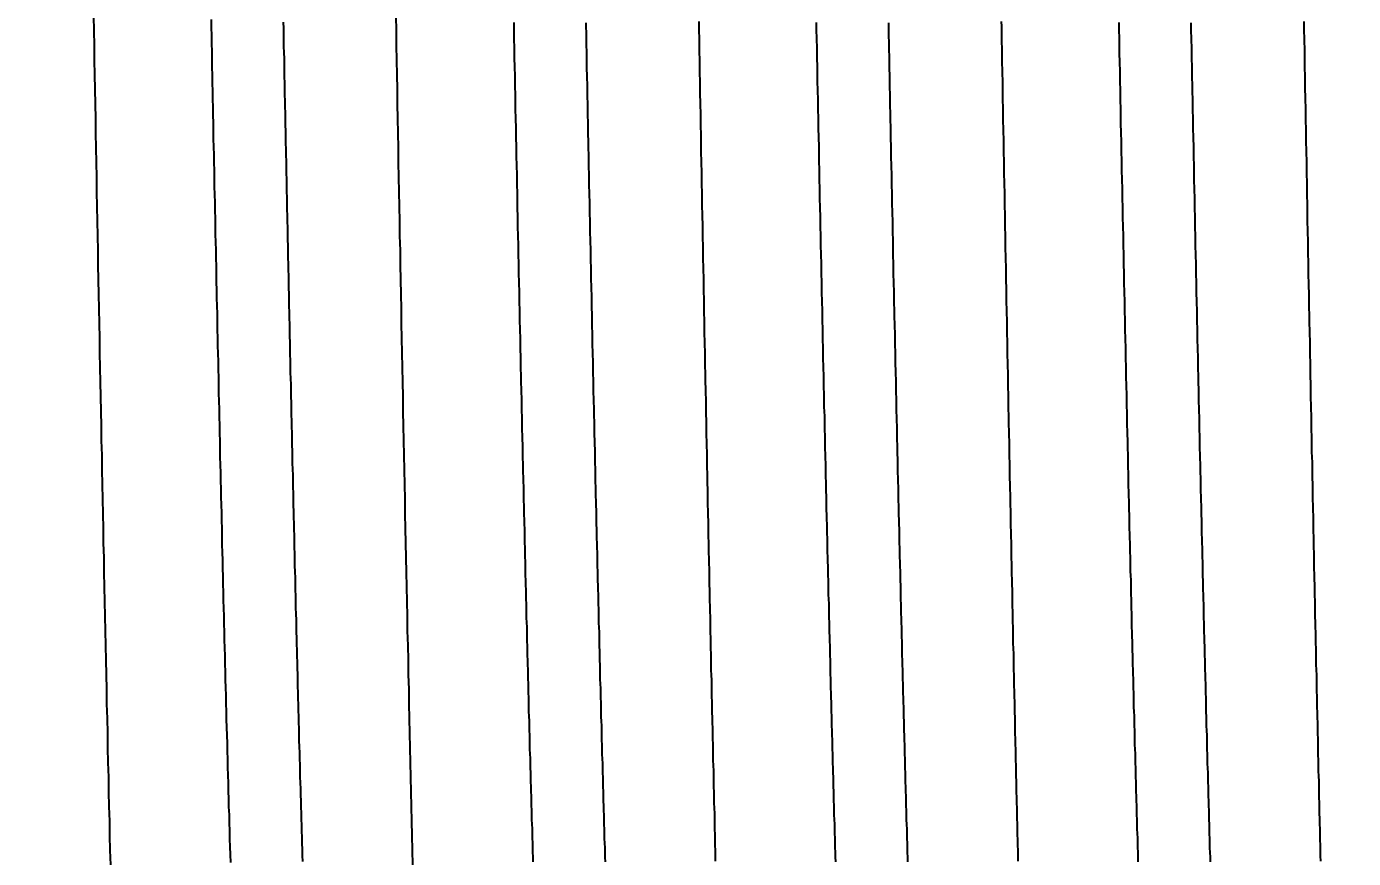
# Model space of a CAD drawing. Header units: millimetres. Extents: x 0 to 3800, y -67 to 2530.
# Drawn here: x 2221.72 to 2228.48, y 953.52 to 957.75 of the extents above; entities that cross this region are included whole.
import ezdxf

# ---------------------------------------------------------------- set-up
doc = ezdxf.new("R2010")
doc.units = ezdxf.units.MM
doc.layers.add('내부선 및 부속', color=4, linetype='Continuous')
doc.layers.add('치수선', color=7, linetype='Continuous')
doc.styles.add('____', font='')
doc.styles.get('____').set_extended_font_data('굴림')
doc.dimstyles.new('MSADIM', dxfattribs={"dimtxt": 33, "dimasz": 17, "dimexe": 10, "dimexo": 7.5, "dimgap": 10, "dimtad": 0, "dimtih": 1, "dimtoh": 1, "dimdec": 0, "dimzin": 1, "dimdsep": 46, "dimtxsty": '____', "dimcen": 11.25, "dimadec": 0, "dimazin": 0, "dimtfac": 1, "dimtdec": 0, "dimtix": 1, "dimtmove": 0, "dimatfit": 3, "dimfxl": 1, "dimtolj": 1, "dimtzin": 1, "dimarcsym": 0})

# ---------------------------------------------------------------- blocks, each defined once
blk = doc.blocks.new('*D55')
at = {"layer": '치수선', "color": 0, "linetype": 'Continuous', "lineweight": -2, "transparency": 16777216}
for p, q in [((2172.9547, 966.2182), (2152.4547, 966.2182)), ((2162.4547, 949.2182), (2162.4547, 856.5344)), ((2162.4547, 718.2182), (2162.4547, 810.9019)), ((2254.9547, 701.2182), (2152.4547, 701.2182))]:
    blk.add_line(p, q, dxfattribs=at)
at = {"layer": '치수선', "color": 0, "linetype": 'Continuous', "transparency": 16777216}
for points in [[(2159.6213, 949.2182), (2165.288, 949.2182), (2162.4547, 966.2182)], [(2159.6213, 718.2182), (2165.288, 718.2182), (2162.4547, 701.2182)]]:
    blk.add_solid(points, dxfattribs=at)
at = {"layer": '치수선', "color": 0, "linetype": 'Continuous', "transparency": 16777216, "insert": (2162.4547, 833.7182), "char_height": 25, "attachment_point": 5, "style": '____'}
blk.add_mtext('\\A1;265', dxfattribs=at)
blk = doc.blocks.new('*D56')
at = {"layer": '치수선', "color": 0, "linetype": 'Continuous', "lineweight": -2, "transparency": 16777216}
for p, q in [((2172.9547, 966.2182), (2082.4547, 966.2182)), ((2092.4547, 949.2182), (2092.4547, 636.5511)), ((2092.4547, 278.2182), (2092.4547, 590.8853)), ((2224.9547, 261.2182), (2082.4547, 261.2182))]:
    blk.add_line(p, q, dxfattribs=at)
at = {"layer": '치수선', "color": 0, "linetype": 'Continuous', "transparency": 16777216}
for points in [[(2089.6213, 949.2182), (2095.288, 949.2182), (2092.4547, 966.2182)], [(2089.6213, 278.2182), (2095.288, 278.2182), (2092.4547, 261.2182)]]:
    blk.add_solid(points, dxfattribs=at)
at = {"layer": '치수선', "color": 0, "linetype": 'Continuous', "transparency": 16777216, "insert": (2092.4547, 613.7182), "char_height": 25, "attachment_point": 5, "style": '____'}
blk.add_mtext('\\A1;705', dxfattribs=at)

msp = doc.modelspace()

# ---------------------------------------------------------------- linework, layer by layer
at = {"layer": '내부선 및 부속', "linetype": 'Continuous', "flags": 128}
for points in [[(2222.0639, 957.8025), (2222.0659, 957.7275), (2222.0669, 957.6535), (2222.0679, 957.5785), (2222.0699, 957.5045), (2222.0709, 957.4305), (2222.0719, 957.3555), (2222.0739, 957.2815), (2222.0749, 957.2065), (2222.0759, 957.1325), (2222.0779, 957.0575), (2222.0789, 956.9835), (2222.0799, 956.9085), (2222.0819, 956.8345), (2222.0829, 956.7595), (2222.0839, 956.6855), (2222.0859, 956.6105), (2222.0869, 956.5365), (2222.0879, 956.4615), (2222.0899, 956.3875), (2222.0909, 956.3125), (2222.0929, 956.2385), (2222.0939, 956.1645), (2222.0949, 956.0895), (2222.0969, 956.0155), (2222.0979, 955.9405), (2222.0999, 955.8665), (2222.1009, 955.7915), (2222.1029, 955.7175), (2222.1039, 955.6425), (2222.1059, 955.5685), (2222.1069, 955.4935), (2222.1079, 955.4195), (2222.1099, 955.3445), (2222.1109, 955.2705), (2222.1129, 955.1955), (2222.1139, 955.1215), (2222.1159, 955.0465), (2222.1169, 954.9725), (2222.1189, 954.8985), (2222.1209, 954.8235), (2222.1219, 954.7495), (2222.1239, 954.6745), (2222.1249, 954.6005), (2222.1269, 954.5255), (2222.1279, 954.4515), (2222.1299, 954.3765), (2222.1309, 954.3025), (2222.1329, 954.2275), (2222.1349, 954.1535), (2222.1359, 954.0785), (2222.1379, 954.0045), (2222.1399, 953.9295), (2222.1409, 953.8555), (2222.1429, 953.7805), (2222.1449, 953.7065), (2222.1459, 953.6325), (2222.1479, 953.5575), (2222.1499, 953.4835)], [(2222.6629, 957.7855), (2222.6629, 957.7455), (2222.6639, 957.7045), (2222.6649, 957.6645), (2222.6659, 957.6235), (2222.6659, 957.5835), (2222.6669, 957.5425), (2222.6679, 957.5025), (2222.6689, 957.4615), (2222.6699, 957.4215), (2222.6699, 957.3805), (2222.6709, 957.3405), (2222.6719, 957.2995), (2222.6729, 957.2595), (2222.6739, 957.2195), (2222.6739, 957.1785), (2222.6739, 957.1785), (2222.6749, 957.1385), (2222.6759, 957.0975), (2222.6769, 957.0575), (2222.6779, 957.0165), (2222.6789, 956.9765), (2222.6789, 956.9355), (2222.6799, 956.8955), (2222.6809, 956.8545), (2222.6819, 956.8145), (2222.6829, 956.7735), (2222.6829, 956.7335), (2222.6839, 956.6925), (2222.6849, 956.6525), (2222.6859, 956.6115), (2222.6869, 956.5715), (2222.6879, 956.5305), (2222.6879, 956.4905), (2222.6889, 956.4495), (2222.6899, 956.4095), (2222.6909, 956.3685), (2222.6919, 956.3285), (2222.6929, 956.2875), (2222.6939, 956.2475), (2222.6939, 956.2065), (2222.6949, 956.1665), (2222.6959, 956.1265), (2222.6969, 956.0855), (2222.6979, 956.0455), (2222.6989, 956.0045), (2222.6999, 955.9645), (2222.6999, 955.9235), (2222.7009, 955.8835), (2222.7019, 955.8425), (2222.7029, 955.8025), (2222.7039, 955.7615), (2222.7049, 955.7215), (2222.7059, 955.6805), (2222.7069, 955.6405), (2222.7069, 955.5995), (2222.7079, 955.5595), (2222.7089, 955.5185), (2222.7099, 955.4785), (2222.7109, 955.4375), (2222.7119, 955.3975), (2222.7129, 955.3565), (2222.7139, 955.3165), (2222.7149, 955.2755), (2222.7159, 955.2355), (2222.7169, 955.1945), (2222.7169, 955.1545), (2222.7179, 955.1145), (2222.7189, 955.0735), (2222.7199, 955.0335), (2222.7209, 954.9925), (2222.7219, 954.9525), (2222.7229, 954.9115), (2222.7239, 954.8715), (2222.7249, 954.8305), (2222.7259, 954.7905), (2222.7269, 954.7495), (2222.7279, 954.7095), (2222.7289, 954.6685), (2222.7299, 954.6285), (2222.7309, 954.5875), (2222.7319, 954.5475), (2222.7329, 954.5065), (2222.7339, 954.4665), (2222.7349, 954.4255), (2222.7359, 954.3855), (2222.7369, 954.3445), (2222.7379, 954.3045), (2222.7389, 954.2645), (2222.7399, 954.2235), (2222.7409, 954.1835), (2222.7419, 954.1425), (2222.7439, 954.1025), (2222.7449, 954.0615), (2222.7459, 954.0215), (2222.7469, 953.9805), (2222.7479, 953.9405), (2222.7489, 953.8995), (2222.7499, 953.8595), (2222.7509, 953.8185), (2222.7519, 953.7785), (2222.7539, 953.7375), (2222.7549, 953.6975), (2222.7559, 953.6565), (2222.7569, 953.6165), (2222.7579, 953.5755), (2222.7589, 953.5355), (2222.7609, 953.4955)], [(2223.6899, 953.4835), (2223.6879, 953.5575), (2223.6859, 953.6325), (2223.6839, 953.7065), (2223.6829, 953.7805), (2223.6809, 953.8555), (2223.6789, 953.9295), (2223.6779, 954.0045), (2223.6759, 954.0785), (2223.6749, 954.1535), (2223.6729, 954.2275), (2223.6709, 954.3025), (2223.6699, 954.3765), (2223.6679, 954.4515), (2223.6669, 954.5255), (2223.6649, 954.6005), (2223.6629, 954.6745), (2223.6619, 954.7495), (2223.6599, 954.8235), (2223.6589, 954.8985), (2223.6569, 954.9725), (2223.6559, 955.0465), (2223.6539, 955.1215), (2223.6529, 955.1955), (2223.6509, 955.2705), (2223.6499, 955.3445), (2223.6479, 955.4195), (2223.6469, 955.4935), (2223.6449, 955.5685), (2223.6439, 955.6425), (2223.6419, 955.7175), (2223.6409, 955.7915), (2223.6399, 955.8665), (2223.6379, 955.9405), (2223.6369, 956.0155), (2223.6349, 956.0895), (2223.6339, 956.1645), (2223.6319, 956.2385), (2223.6309, 956.3125), (2223.6299, 956.3875), (2223.6279, 956.4615), (2223.6269, 956.5365), (2223.6259, 956.6105), (2223.6239, 956.6855), (2223.6229, 956.7595), (2223.6209, 956.8345), (2223.6199, 956.9085), (2223.6189, 956.9835), (2223.6169, 957.0575), (2223.6159, 957.1325), (2223.6149, 957.2065), (2223.6129, 957.2815), (2223.6119, 957.3555), (2223.6109, 957.4305), (2223.6089, 957.5045), (2223.6079, 957.5785), (2223.6069, 957.6535), (2223.6059, 957.7275), (2223.6039, 957.8025)], [(2225.1449, 957.7765), (2225.1449, 957.7495), (2225.1449, 957.7225), (2225.1459, 957.6955), (2225.1459, 957.6685), (2225.1469, 957.6415), (2225.1469, 957.6145), (2225.1479, 957.5875), (2225.1479, 957.5605), (2225.1489, 957.5335), (2225.1489, 957.5065), (2225.1499, 957.4795), (2225.1499, 957.4525), (2225.1509, 957.4255), (2225.1509, 957.3985), (2225.1519, 957.3705), (2225.1519, 957.3435), (2225.1529, 957.3165), (2225.1529, 957.2895), (2225.1539, 957.2625), (2225.1539, 957.2355), (2225.1549, 957.2085), (2225.1549, 957.1815), (2225.1549, 957.1545), (2225.1559, 957.1275), (2225.1559, 957.1005), (2225.1569, 957.0735), (2225.1569, 957.0465), (2225.1579, 957.0195), (2225.1579, 956.9925), (2225.1589, 956.9655), (2225.1589, 956.9385), (2225.1599, 956.9115), (2225.1599, 956.8835), (2225.1609, 956.8565), (2225.1609, 956.8295), (2225.1619, 956.8025), (2225.1619, 956.7755), (2225.1629, 956.7485), (2225.1629, 956.7215), (2225.1639, 956.6945), (2225.1639, 956.6675), (2225.1649, 956.6405), (2225.1649, 956.6135), (2225.1659, 956.5865), (2225.1659, 956.5595), (2225.1669, 956.5325), (2225.1669, 956.5055), (2225.1679, 956.4785), (2225.1679, 956.4515), (2225.1689, 956.4245), (2225.1689, 956.3965), (2225.1699, 956.3695), (2225.1699, 956.3425), (2225.1709, 956.3155), (2225.1709, 956.2885), (2225.1719, 956.2615), (2225.1719, 956.2345), (2225.1729, 956.2075), (2225.1729, 956.1805), (2225.1739, 956.1535), (2225.1739, 956.1265), (2225.1749, 956.0995), (2225.1749, 956.0725), (2225.1759, 956.0455), (2225.1759, 956.0185), (2225.1769, 955.9915), (2225.1769, 955.9645), (2225.1779, 955.9375), (2225.1789, 955.9095), (2225.1789, 955.8825), (2225.1799, 955.8555), (2225.1799, 955.8285), (2225.1809, 955.8015), (2225.1809, 955.7745), (2225.1819, 955.7475), (2225.1819, 955.7205), (2225.1829, 955.6935), (2225.1829, 955.6665), (2225.1839, 955.6395), (2225.1839, 955.6125), (2225.1849, 955.5855), (2225.1849, 955.5585), (2225.1859, 955.5315), (2225.1859, 955.5045), (2225.1869, 955.4775), (2225.1869, 955.4505), (2225.1879, 955.4235), (2225.1889, 955.3955), (2225.1889, 955.3955), (2225.1889, 955.3685), (2225.1899, 955.3415), (2225.1899, 955.3145), (2225.1909, 955.2875), (2225.1909, 955.2605), (2225.1919, 955.2335), (2225.1919, 955.2065), (2225.1929, 955.1795), (2225.1929, 955.1525), (2225.1939, 955.1255), (2225.1939, 955.0985), (2225.1949, 955.0715), (2225.1959, 955.0445), (2225.1959, 955.0175), (2225.1969, 954.9905), (2225.1969, 954.9635), (2225.1979, 954.9365), (2225.1979, 954.9095), (2225.1989, 954.8815), (2225.1989, 954.8545), (2225.1999, 954.8275), (2225.2009, 954.8005), (2225.2009, 954.7735), (2225.2019, 954.7465), (2225.2019, 954.7195), (2225.2029, 954.6925), (2225.2029, 954.6655), (2225.2039, 954.6385), (2225.2049, 954.6115), (2225.2049, 954.5845), (2225.2059, 954.5575), (2225.2059, 954.5305), (2225.2069, 954.5035), (2225.2069, 954.4765), (2225.2079, 954.4495), (2225.2089, 954.4225), (2225.2089, 954.3945), (2225.2099, 954.3675), (2225.2099, 954.3405), (2225.2109, 954.3135), (2225.2119, 954.2865), (2225.2119, 954.2595), (2225.2129, 954.2325), (2225.2129, 954.2055), (2225.2139, 954.1785), (2225.2139, 954.1515), (2225.2149, 954.1245), (2225.2159, 954.0975), (2225.2159, 954.0705), (2225.2169, 954.0435), (2225.2169, 954.0165), (2225.2179, 953.9895), (2225.2189, 953.9625), (2225.2189, 953.9355), (2225.2199, 953.9085), (2225.2199, 953.8805), (2225.2209, 953.8535), (2225.2219, 953.8265), (2225.2219, 953.7995), (2225.2229, 953.7725), (2225.2239, 953.7455), (2225.2239, 953.7185), (2225.2249, 953.6915), (2225.2249, 953.6645), (2225.2259, 953.6375), (2225.2269, 953.6105), (2225.2269, 953.5835), (2225.2279, 953.5565), (2225.2289, 953.5295), (2225.2289, 953.5025)], [(2226.6839, 957.7765), (2226.6849, 957.7495), (2226.6849, 957.7225), (2226.6859, 957.6955), (2226.6859, 957.6685), (2226.6869, 957.6415), (2226.6869, 957.6145), (2226.6879, 957.5875), (2226.6879, 957.5605), (2226.6889, 957.5335), (2226.6889, 957.5065), (2226.6899, 957.4795), (2226.6899, 957.4525), (2226.6909, 957.4255), (2226.6909, 957.3985), (2226.6909, 957.3705), (2226.6919, 957.3435), (2226.6919, 957.3165), (2226.6929, 957.2895), (2226.6929, 957.2625), (2226.6939, 957.2355), (2226.6939, 957.2085), (2226.6949, 957.1815), (2226.6949, 957.1545), (2226.6959, 957.1275), (2226.6959, 957.1005), (2226.6969, 957.0735), (2226.6969, 957.0465), (2226.6979, 957.0195), (2226.6979, 956.9925), (2226.6989, 956.9655), (2226.6989, 956.9385), (2226.6999, 956.9115), (2226.6999, 956.8835), (2226.7009, 956.8565), (2226.7009, 956.8295), (2226.7019, 956.8025), (2226.7019, 956.7755), (2226.7029, 956.7485), (2226.7029, 956.7215), (2226.7039, 956.6945), (2226.7039, 956.6675), (2226.7049, 956.6405), (2226.7049, 956.6135), (2226.7059, 956.5865), (2226.7059, 956.5595), (2226.7069, 956.5325), (2226.7069, 956.5055), (2226.7079, 956.4785), (2226.7079, 956.4515), (2226.7089, 956.4245), (2226.7089, 956.3965), (2226.7099, 956.3695), (2226.7099, 956.3425), (2226.7109, 956.3155), (2226.7109, 956.2885), (2226.7119, 956.2615), (2226.7119, 956.2345), (2226.7129, 956.2075), (2226.7129, 956.1805), (2226.7139, 956.1535), (2226.7139, 956.1265), (2226.7149, 956.0995), (2226.7149, 956.0725), (2226.7159, 956.0455), (2226.7159, 956.0185), (2226.7169, 955.9915), (2226.7169, 955.9645), (2226.7179, 955.9375), (2226.7179, 955.9095), (2226.7189, 955.8825), (2226.7189, 955.8555), (2226.7199, 955.8285), (2226.7199, 955.8015), (2226.7209, 955.7745), (2226.7209, 955.7475), (2226.7219, 955.7205), (2226.7229, 955.6935), (2226.7229, 955.6665), (2226.7239, 955.6395), (2226.7239, 955.6125), (2226.7249, 955.5855), (2226.7249, 955.5585), (2226.7259, 955.5315), (2226.7259, 955.5045), (2226.7269, 955.4775), (2226.7269, 955.4505), (2226.7279, 955.4235), (2226.7279, 955.3955), (2226.7279, 955.3955), (2226.7289, 955.3685), (2226.7289, 955.3415), (2226.7299, 955.3145), (2226.7309, 955.2875), (2226.7309, 955.2605), (2226.7319, 955.2335), (2226.7319, 955.2065), (2226.7329, 955.1795), (2226.7329, 955.1525), (2226.7339, 955.1255), (2226.7339, 955.0985), (2226.7349, 955.0715), (2226.7349, 955.0445), (2226.7359, 955.0175), (2226.7369, 954.9905), (2226.7369, 954.9635), (2226.7379, 954.9365), (2226.7379, 954.9095), (2226.7389, 954.8815), (2226.7389, 954.8545), (2226.7399, 954.8275), (2226.7399, 954.8005), (2226.7409, 954.7735), (2226.7419, 954.7465), (2226.7419, 954.7195), (2226.7429, 954.6925), (2226.7429, 954.6655), (2226.7439, 954.6385), (2226.7439, 954.6115), (2226.7449, 954.5845), (2226.7459, 954.5575), (2226.7459, 954.5305), (2226.7469, 954.5035), (2226.7469, 954.4765), (2226.7479, 954.4495), (2226.7479, 954.4225), (2226.7489, 954.3945), (2226.7499, 954.3675), (2226.7499, 954.3405), (2226.7509, 954.3135), (2226.7509, 954.2865), (2226.7519, 954.2595), (2226.7529, 954.2325), (2226.7529, 954.2055), (2226.7539, 954.1785), (2226.7539, 954.1515), (2226.7549, 954.1245), (2226.7549, 954.0975), (2226.7559, 954.0705), (2226.7569, 954.0435), (2226.7569, 954.0165), (2226.7579, 953.9895), (2226.7579, 953.9625), (2226.7589, 953.9355), (2226.7599, 953.9085), (2226.7599, 953.8805), (2226.7609, 953.8535), (2226.7619, 953.8265), (2226.7619, 953.7995), (2226.7629, 953.7725), (2226.7629, 953.7455), (2226.7639, 953.7185), (2226.7649, 953.6915), (2226.7649, 953.6645), (2226.7659, 953.6375), (2226.7669, 953.6105), (2226.7669, 953.5835), (2226.7679, 953.5565), (2226.7679, 953.5295), (2226.7689, 953.5025)], [(2228.2239, 957.7765), (2228.2249, 957.7495), (2228.2249, 957.7225), (2228.2259, 957.6955), (2228.2259, 957.6685), (2228.2269, 957.6415), (2228.2269, 957.6145), (2228.2269, 957.5875), (2228.2279, 957.5605), (2228.2279, 957.5335), (2228.2289, 957.5065), (2228.2289, 957.4795), (2228.2299, 957.4525), (2228.2299, 957.4255), (2228.2309, 957.3975), (2228.2309, 957.3705), (2228.2319, 957.3435), (2228.2319, 957.3165), (2228.2329, 957.2895), (2228.2329, 957.2625), (2228.2339, 957.2355), (2228.2339, 957.2085), (2228.2349, 957.1815), (2228.2349, 957.1545), (2228.2359, 957.1275), (2228.2359, 957.1005), (2228.2369, 957.0735), (2228.2369, 957.0465), (2228.2379, 957.0195), (2228.2379, 956.9925), (2228.2389, 956.9655), (2228.2389, 956.9385), (2228.2399, 956.9115), (2228.2399, 956.8835), (2228.2409, 956.8565), (2228.2409, 956.8295), (2228.2409, 956.8025), (2228.2419, 956.7755), (2228.2419, 956.7485), (2228.2429, 956.7215), (2228.2429, 956.6945), (2228.2439, 956.6675), (2228.2439, 956.6405), (2228.2449, 956.6135), (2228.2449, 956.5865), (2228.2459, 956.5595), (2228.2459, 956.5325), (2228.2469, 956.5055), (2228.2469, 956.4785), (2228.2479, 956.4515), (2228.2479, 956.4245), (2228.2489, 956.3965), (2228.2489, 956.3695), (2228.2499, 956.3425), (2228.2499, 956.3155), (2228.2509, 956.2885), (2228.2509, 956.2615), (2228.2519, 956.2345), (2228.2529, 956.2075), (2228.2529, 956.1805), (2228.2539, 956.1535), (2228.2539, 956.1265), (2228.2549, 956.0995), (2228.2549, 956.0725), (2228.2559, 956.0455), (2228.2559, 956.0185), (2228.2569, 955.9915), (2228.2569, 955.9645), (2228.2579, 955.9375), (2228.2579, 955.9095), (2228.2589, 955.8825), (2228.2589, 955.8555), (2228.2599, 955.8285), (2228.2599, 955.8015), (2228.2609, 955.7745), (2228.2609, 955.7475), (2228.2619, 955.7205), (2228.2619, 955.6935), (2228.2629, 955.6665), (2228.2629, 955.6395), (2228.2639, 955.6125), (2228.2639, 955.5855), (2228.2649, 955.5585), (2228.2659, 955.5315), (2228.2659, 955.5045), (2228.2669, 955.4775), (2228.2669, 955.4505), (2228.2679, 955.4235), (2228.2679, 955.3955), (2228.2679, 955.3955), (2228.2689, 955.3685), (2228.2689, 955.3415), (2228.2699, 955.3145), (2228.2699, 955.2875), (2228.2709, 955.2605), (2228.2709, 955.2335), (2228.2719, 955.2065), (2228.2719, 955.1795), (2228.2729, 955.1525), (2228.2739, 955.1255), (2228.2739, 955.0985), (2228.2749, 955.0715), (2228.2749, 955.0445), (2228.2759, 955.0175), (2228.2759, 954.9905), (2228.2769, 954.9635), (2228.2769, 954.9365), (2228.2779, 954.9095), (2228.2789, 954.8815), (2228.2789, 954.8545), (2228.2799, 954.8275), (2228.2799, 954.8005), (2228.2809, 954.7735), (2228.2809, 954.7465), (2228.2819, 954.7195), (2228.2819, 954.6925), (2228.2829, 954.6655), (2228.2839, 954.6385), (2228.2839, 954.6115), (2228.2849, 954.5845), (2228.2849, 954.5575), (2228.2859, 954.5305), (2228.2859, 954.5035), (2228.2869, 954.4765), (2228.2879, 954.4495), (2228.2879, 954.4225), (2228.2889, 954.3945), (2228.2889, 954.3675), (2228.2899, 954.3405), (2228.2909, 954.3135), (2228.2909, 954.2865), (2228.2919, 954.2595), (2228.2919, 954.2325), (2228.2929, 954.2055), (2228.2939, 954.1785), (2228.2939, 954.1515), (2228.2949, 954.1245), (2228.2949, 954.0975), (2228.2959, 954.0705), (2228.2959, 954.0435), (2228.2969, 954.0165), (2228.2979, 953.9895), (2228.2979, 953.9625), (2228.2989, 953.9355), (2228.2999, 953.9085), (2228.2999, 953.8805), (2228.3009, 953.8535), (2228.3009, 953.8265), (2228.3019, 953.7995), (2228.3029, 953.7725), (2228.3029, 953.7455), (2228.3039, 953.7185), (2228.3039, 953.6915), (2228.3049, 953.6645), (2228.3059, 953.6375), (2228.3059, 953.6105), (2228.3069, 953.5835), (2228.3079, 953.5565), (2228.3079, 953.5295), (2228.3089, 953.5025)], [(2223.0299, 957.7715), (2223.0309, 957.7405), (2223.0309, 957.7095), (2223.0319, 957.6795), (2223.0319, 957.6485), (2223.0329, 957.6175), (2223.0339, 957.5865), (2223.0339, 957.5565), (2223.0349, 957.5255), (2223.0349, 957.4945), (2223.0359, 957.4635), (2223.0369, 957.4335), (2223.0369, 957.4025), (2223.0379, 957.3715), (2223.0379, 957.3415), (2223.0389, 957.3105), (2223.0399, 957.2795), (2223.0399, 957.2485), (2223.0409, 957.2185), (2223.0419, 957.1875), (2223.0419, 957.1565), (2223.0429, 957.1255), (2223.0429, 957.0955), (2223.0439, 957.0645), (2223.0449, 957.0335), (2223.0449, 957.0035), (2223.0459, 956.9725), (2223.0459, 956.9415), (2223.0469, 956.9105), (2223.0469, 956.9105), (2223.0479, 956.8805), (2223.0479, 956.8495), (2223.0489, 956.8185), (2223.0499, 956.7885), (2223.0499, 956.7575), (2223.0509, 956.7265), (2223.0509, 956.6955), (2223.0519, 956.6655), (2223.0529, 956.6345), (2223.0529, 956.6035), (2223.0539, 956.5725), (2223.0549, 956.5425), (2223.0549, 956.5115), (2223.0559, 956.4805), (2223.0569, 956.4505), (2223.0569, 956.4195), (2223.0579, 956.3885), (2223.0579, 956.3575), (2223.0589, 956.3275), (2223.0599, 956.2965), (2223.0599, 956.2655), (2223.0609, 956.2345), (2223.0619, 956.2045), (2223.0619, 956.1735), (2223.0629, 956.1425), (2223.0639, 956.1125), (2223.0639, 956.0815), (2223.0649, 956.0505), (2223.0659, 956.0195), (2223.0659, 955.9895), (2223.0669, 955.9585), (2223.0679, 955.9275), (2223.0679, 955.8975), (2223.0689, 955.8665), (2223.0699, 955.8355), (2223.0699, 955.8045), (2223.0709, 955.7745), (2223.0719, 955.7435), (2223.0719, 955.7125), (2223.0729, 955.6815), (2223.0739, 955.6515), (2223.0739, 955.6205), (2223.0749, 955.5895), (2223.0759, 955.5595), (2223.0759, 955.5285), (2223.0769, 955.4975), (2223.0779, 955.4665), (2223.0779, 955.4365), (2223.0789, 955.4055), (2223.0799, 955.3745), (2223.0799, 955.3445), (2223.0809, 955.3135), (2223.0819, 955.2825), (2223.0819, 955.2515), (2223.0829, 955.2215), (2223.0839, 955.1905), (2223.0849, 955.1595), (2223.0849, 955.1285), (2223.0859, 955.0985), (2223.0869, 955.0675), (2223.0869, 955.0365), (2223.0879, 955.0065), (2223.0889, 954.9755), (2223.0899, 954.9445), (2223.0899, 954.9135), (2223.0909, 954.8835), (2223.0919, 954.8525), (2223.0929, 954.8215), (2223.0929, 954.7915), (2223.0939, 954.7605), (2223.0949, 954.7295), (2223.0959, 954.6985), (2223.0959, 954.6685), (2223.0969, 954.6375), (2223.0979, 954.6065), (2223.0989, 954.5755), (2223.0989, 954.5455), (2223.0999, 954.5145), (2223.1009, 954.4835), (2223.1019, 954.4535), (2223.1019, 954.4225), (2223.1029, 954.3915), (2223.1039, 954.3605), (2223.1049, 954.3305), (2223.1059, 954.2995), (2223.1059, 954.2685), (2223.1069, 954.2385), (2223.1079, 954.2075), (2223.1089, 954.1765), (2223.1099, 954.1455), (2223.1099, 954.1155), (2223.1109, 954.0845), (2223.1119, 954.0535), (2223.1129, 954.0235), (2223.1139, 953.9925), (2223.1149, 953.9615), (2223.1149, 953.9305), (2223.1159, 953.9005), (2223.1169, 953.8695), (2223.1179, 953.8385), (2223.1179, 953.8385), (2223.1189, 953.8085), (2223.1199, 953.7775), (2223.1209, 953.7465), (2223.1209, 953.7155), (2223.1219, 953.6855), (2223.1229, 953.6545), (2223.1239, 953.6235), (2223.1249, 953.5925), (2223.1259, 953.5625), (2223.1269, 953.5315), (2223.1279, 953.5005)], [(2224.2029, 957.7705), (2224.2029, 957.7465), (2224.2029, 957.7235), (2224.2039, 957.6995), (2224.2039, 957.6755), (2224.2049, 957.6515), (2224.2049, 957.6275), (2224.2059, 957.6035), (2224.2059, 957.6035), (2224.2059, 957.5795), (2224.2069, 957.5565), (2224.2069, 957.5325), (2224.2079, 957.5085), (2224.2079, 957.4845), (2224.2089, 957.4605), (2224.2089, 957.4365), (2224.2099, 957.4125), (2224.2099, 957.3895), (2224.2099, 957.3655), (2224.2109, 957.3415), (2224.2109, 957.3175), (2224.2119, 957.2935), (2224.2119, 957.2695), (2224.2129, 957.2455), (2224.2129, 957.2215), (2224.2139, 957.1985), (2224.2139, 957.1745), (2224.2149, 957.1505), (2224.2149, 957.1265), (2224.2159, 957.1025), (2224.2159, 957.0785), (2224.2169, 957.0545), (2224.2169, 957.0315), (2224.2179, 957.0075), (2224.2179, 956.9835), (2224.2189, 956.9595), (2224.2189, 956.9355), (2224.2199, 956.9115), (2224.2199, 956.8875), (2224.2199, 956.8645), (2224.2209, 956.8405), (2224.2209, 956.8165), (2224.2219, 956.7925), (2224.2219, 956.7685), (2224.2229, 956.7445), (2224.2229, 956.7205), (2224.2239, 956.6965), (2224.2239, 956.6735), (2224.2249, 956.6495), (2224.2249, 956.6255), (2224.2259, 956.6015), (2224.2259, 956.5775), (2224.2269, 956.5535), (2224.2269, 956.5295), (2224.2279, 956.5065), (2224.2279, 956.4825), (2224.2289, 956.4585), (2224.2289, 956.4345), (2224.2299, 956.4105), (2224.2299, 956.3865), (2224.2309, 956.3625), (2224.2309, 956.3395), (2224.2319, 956.3155), (2224.2319, 956.2915), (2224.2329, 956.2675), (2224.2329, 956.2435), (2224.2339, 956.2195), (2224.2339, 956.1955), (2224.2349, 956.1725), (2224.2349, 956.1485), (2224.2359, 956.1245), (2224.2359, 956.1005), (2224.2369, 956.0765), (2224.2369, 956.0525), (2224.2379, 956.0285), (2224.2379, 956.0045), (2224.2389, 955.9815), (2224.2399, 955.9575), (2224.2399, 955.9335), (2224.2409, 955.9095), (2224.2409, 955.8855), (2224.2419, 955.8615), (2224.2419, 955.8375), (2224.2429, 955.8145), (2224.2429, 955.7905), (2224.2439, 955.7665), (2224.2439, 955.7425), (2224.2449, 955.7185), (2224.2449, 955.6945), (2224.2459, 955.6705), (2224.2459, 955.6475), (2224.2469, 955.6235), (2224.2469, 955.5995), (2224.2479, 955.5755), (2224.2479, 955.5515), (2224.2489, 955.5275), (2224.2499, 955.5035), (2224.2499, 955.4805), (2224.2509, 955.4565), (2224.2509, 955.4325), (2224.2519, 955.4085), (2224.2519, 955.3845), (2224.2529, 955.3605), (2224.2529, 955.3365), (2224.2539, 955.3125), (2224.2539, 955.2895), (2224.2549, 955.2655), (2224.2559, 955.2415), (2224.2559, 955.2175), (2224.2559, 955.2175), (2224.2569, 955.1935), (2224.2569, 955.1695), (2224.2579, 955.1455), (2224.2579, 955.1225), (2224.2589, 955.0985), (2224.2589, 955.0745), (2224.2599, 955.0505), (2224.2609, 955.0265), (2224.2609, 955.0025), (2224.2619, 954.9785), (2224.2619, 954.9555), (2224.2629, 954.9315), (2224.2629, 954.9075), (2224.2639, 954.8835), (2224.2649, 954.8595), (2224.2649, 954.8355), (2224.2659, 954.8115), (2224.2659, 954.7885), (2224.2669, 954.7645), (2224.2669, 954.7405), (2224.2679, 954.7165), (2224.2689, 954.6925), (2224.2689, 954.6685), (2224.2699, 954.6445), (2224.2699, 954.6215), (2224.2709, 954.5975), (2224.2719, 954.5735), (2224.2719, 954.5495), (2224.2729, 954.5255), (2224.2729, 954.5015), (2224.2739, 954.4775), (2224.2749, 954.4535), (2224.2749, 954.4305), (2224.2759, 954.4065), (2224.2759, 954.3825), (2224.2769, 954.3585), (2224.2779, 954.3345), (2224.2779, 954.3105), (2224.2789, 954.2865), (2224.2789, 954.2635), (2224.2799, 954.2395), (2224.2809, 954.2155), (2224.2809, 954.1915), (2224.2819, 954.1675), (2224.2829, 954.1435), (2224.2829, 954.1195), (2224.2839, 954.0965), (2224.2839, 954.0725), (2224.2849, 954.0485), (2224.2859, 954.0245), (2224.2859, 954.0005), (2224.2869, 953.9765), (2224.2879, 953.9525), (2224.2879, 953.9295), (2224.2889, 953.9055), (2224.2899, 953.8815), (2224.2899, 953.8575), (2224.2909, 953.8335), (2224.2919, 953.8095), (2224.2919, 953.7855), (2224.2929, 953.7625), (2224.2939, 953.7385), (2224.2939, 953.7145), (2224.2949, 953.6905), (2224.2959, 953.6665), (2224.2959, 953.6425), (2224.2969, 953.6185), (2224.2979, 953.5955), (2224.2979, 953.5715), (2224.2989, 953.5475), (2224.2999, 953.5235), (2224.2999, 953.4995)], [(2224.5699, 957.7695), (2224.5699, 957.7455), (2224.5709, 957.7215), (2224.5709, 957.6975), (2224.5719, 957.6745), (2224.5719, 957.6505), (2224.5729, 957.6265), (2224.5729, 957.6265), (2224.5729, 957.6025), (2224.5739, 957.5785), (2224.5739, 957.5545), (2224.5739, 957.5305), (2224.5749, 957.5075), (2224.5749, 957.4835), (2224.5759, 957.4595), (2224.5759, 957.4355), (2224.5769, 957.4115), (2224.5769, 957.3875), (2224.5779, 957.3635), (2224.5779, 957.3405), (2224.5789, 957.3165), (2224.5789, 957.2925), (2224.5799, 957.2685), (2224.5799, 957.2445), (2224.5809, 957.2205), (2224.5809, 957.1965), (2224.5819, 957.1725), (2224.5819, 957.1495), (2224.5819, 957.1255), (2224.5829, 957.1015), (2224.5829, 957.0775), (2224.5839, 957.0535), (2224.5839, 957.0295), (2224.5849, 957.0055), (2224.5849, 956.9825), (2224.5859, 956.9585), (2224.5859, 956.9345), (2224.5869, 956.9105), (2224.5869, 956.8865), (2224.5879, 956.8625), (2224.5879, 956.8385), (2224.5889, 956.8155), (2224.5889, 956.7915), (2224.5899, 956.7675), (2224.5899, 956.7435), (2224.5909, 956.7195), (2224.5909, 956.6955), (2224.5919, 956.6715), (2224.5919, 956.6475), (2224.5929, 956.6245), (2224.5929, 956.6005), (2224.5939, 956.5765), (2224.5939, 956.5525), (2224.5949, 956.5285), (2224.5949, 956.5045), (2224.5959, 956.4805), (2224.5959, 956.4575), (2224.5969, 956.4335), (2224.5969, 956.4095), (2224.5979, 956.3855), (2224.5979, 956.3615), (2224.5989, 956.3375), (2224.5989, 956.3135), (2224.5999, 956.2905), (2224.5999, 956.2665), (2224.6009, 956.2425), (2224.6009, 956.2185), (2224.6019, 956.1945), (2224.6019, 956.1705), (2224.6029, 956.1465), (2224.6029, 956.1235), (2224.6039, 956.0995), (2224.6039, 956.0755), (2224.6049, 956.0515), (2224.6049, 956.0275), (2224.6059, 956.0035), (2224.6059, 955.9795), (2224.6069, 955.9555), (2224.6069, 955.9325), (2224.6079, 955.9085), (2224.6079, 955.8845), (2224.6089, 955.8605), (2224.6089, 955.8365), (2224.6099, 955.8125), (2224.6099, 955.7885), (2224.6109, 955.7655), (2224.6119, 955.7415), (2224.6119, 955.7175), (2224.6129, 955.6935), (2224.6129, 955.6695), (2224.6139, 955.6455), (2224.6139, 955.6215), (2224.6149, 955.5985), (2224.6149, 955.5745), (2224.6159, 955.5505), (2224.6159, 955.5265), (2224.6169, 955.5025), (2224.6169, 955.4785), (2224.6179, 955.4545), (2224.6179, 955.4315), (2224.6189, 955.4075), (2224.6199, 955.3835), (2224.6199, 955.3595), (2224.6209, 955.3355), (2224.6209, 955.3115), (2224.6219, 955.2875), (2224.6219, 955.2635), (2224.6229, 955.2405), (2224.6229, 955.2405), (2224.6229, 955.2165), (2224.6239, 955.1925), (2224.6249, 955.1685), (2224.6249, 955.1445), (2224.6259, 955.1205), (2224.6259, 955.0965), (2224.6269, 955.0735), (2224.6269, 955.0495), (2224.6279, 955.0255), (2224.6279, 955.0015), (2224.6289, 954.9775), (2224.6299, 954.9535), (2224.6299, 954.9295), (2224.6309, 954.9065), (2224.6309, 954.8825), (2224.6319, 954.8585), (2224.6319, 954.8345), (2224.6329, 954.8105), (2224.6339, 954.7865), (2224.6339, 954.7625), (2224.6349, 954.7395), (2224.6349, 954.7155), (2224.6359, 954.6915), (2224.6369, 954.6675), (2224.6369, 954.6435), (2224.6379, 954.6195), (2224.6379, 954.5955), (2224.6389, 954.5725), (2224.6389, 954.5485), (2224.6399, 954.5245), (2224.6409, 954.5005), (2224.6409, 954.4765), (2224.6419, 954.4525), (2224.6419, 954.4285), (2224.6429, 954.4045), (2224.6439, 954.3815), (2224.6439, 954.3575), (2224.6449, 954.3335), (2224.6459, 954.3095), (2224.6459, 954.2855), (2224.6469, 954.2615), (2224.6469, 954.2375), (2224.6479, 954.2145), (2224.6489, 954.1905), (2224.6489, 954.1665), (2224.6499, 954.1425), (2224.6499, 954.1185), (2224.6509, 954.0945), (2224.6519, 954.0705), (2224.6519, 954.0475), (2224.6529, 954.0235), (2224.6539, 953.9995), (2224.6539, 953.9755), (2224.6549, 953.9515), (2224.6559, 953.9275), (2224.6559, 953.9035), (2224.6569, 953.8805), (2224.6579, 953.8565), (2224.6579, 953.8325), (2224.6589, 953.8085), (2224.6599, 953.7845), (2224.6599, 953.7605), (2224.6609, 953.7365), (2224.6619, 953.7135), (2224.6619, 953.6895), (2224.6629, 953.6655), (2224.6639, 953.6415), (2224.6639, 953.6175), (2224.6649, 953.5935), (2224.6659, 953.5695), (2224.6659, 953.5465), (2224.6669, 953.5225), (2224.6679, 953.4985)], [(2225.7419, 957.7705), (2225.7429, 957.7465), (2225.7429, 957.7235), (2225.7439, 957.6995), (2225.7439, 957.6755), (2225.7449, 957.6515), (2225.7449, 957.6275), (2225.7459, 957.6035), (2225.7459, 957.6035), (2225.7459, 957.5795), (2225.7469, 957.5565), (2225.7469, 957.5325), (2225.7469, 957.5085), (2225.7479, 957.4845), (2225.7479, 957.4605), (2225.7489, 957.4365), (2225.7489, 957.4125), (2225.7499, 957.3895), (2225.7499, 957.3655), (2225.7509, 957.3415), (2225.7509, 957.3175), (2225.7519, 957.2935), (2225.7519, 957.2695), (2225.7529, 957.2455), (2225.7529, 957.2215), (2225.7539, 957.1985), (2225.7539, 957.1745), (2225.7549, 957.1505), (2225.7549, 957.1265), (2225.7549, 957.1025), (2225.7559, 957.0785), (2225.7559, 957.0545), (2225.7569, 957.0315), (2225.7569, 957.0075), (2225.7579, 956.9835), (2225.7579, 956.9595), (2225.7589, 956.9355), (2225.7589, 956.9115), (2225.7599, 956.8875), (2225.7599, 956.8645), (2225.7609, 956.8405), (2225.7609, 956.8165), (2225.7619, 956.7925), (2225.7619, 956.7685), (2225.7629, 956.7445), (2225.7629, 956.7205), (2225.7639, 956.6975), (2225.7639, 956.6735), (2225.7649, 956.6495), (2225.7649, 956.6255), (2225.7659, 956.6015), (2225.7659, 956.5775), (2225.7669, 956.5535), (2225.7669, 956.5295), (2225.7679, 956.5065), (2225.7679, 956.4825), (2225.7689, 956.4585), (2225.7689, 956.4345), (2225.7699, 956.4105), (2225.7699, 956.3865), (2225.7709, 956.3625), (2225.7709, 956.3395), (2225.7719, 956.3155), (2225.7719, 956.2915), (2225.7729, 956.2675), (2225.7729, 956.2435), (2225.7739, 956.2195), (2225.7739, 956.1955), (2225.7749, 956.1725), (2225.7749, 956.1485), (2225.7759, 956.1245), (2225.7759, 956.1005), (2225.7769, 956.0765), (2225.7769, 956.0525), (2225.7779, 956.0285), (2225.7779, 956.0045), (2225.7789, 955.9815), (2225.7789, 955.9575), (2225.7799, 955.9335), (2225.7799, 955.9095), (2225.7809, 955.8855), (2225.7809, 955.8615), (2225.7819, 955.8375), (2225.7819, 955.8145), (2225.7829, 955.7905), (2225.7839, 955.7665), (2225.7839, 955.7425), (2225.7849, 955.7185), (2225.7849, 955.6945), (2225.7859, 955.6705), (2225.7859, 955.6475), (2225.7869, 955.6235), (2225.7869, 955.5995), (2225.7879, 955.5755), (2225.7879, 955.5515), (2225.7889, 955.5275), (2225.7889, 955.5035), (2225.7899, 955.4805), (2225.7899, 955.4565), (2225.7909, 955.4325), (2225.7919, 955.4085), (2225.7919, 955.3845), (2225.7929, 955.3605), (2225.7929, 955.3365), (2225.7939, 955.3125), (2225.7939, 955.2895), (2225.7949, 955.2655), (2225.7949, 955.2415), (2225.7959, 955.2175), (2225.7959, 955.2175), (2225.7959, 955.1935), (2225.7969, 955.1695), (2225.7979, 955.1455), (2225.7979, 955.1225), (2225.7989, 955.0985), (2225.7989, 955.0745), (2225.7999, 955.0505), (2225.7999, 955.0265), (2225.8009, 955.0025), (2225.8019, 954.9785), (2225.8019, 954.9555), (2225.8029, 954.9315), (2225.8029, 954.9075), (2225.8039, 954.8835), (2225.8039, 954.8595), (2225.8049, 954.8355), (2225.8059, 954.8115), (2225.8059, 954.7885), (2225.8069, 954.7645), (2225.8069, 954.7405), (2225.8079, 954.7165), (2225.8079, 954.6925), (2225.8089, 954.6685), (2225.8099, 954.6445), (2225.8099, 954.6215), (2225.8109, 954.5975), (2225.8109, 954.5735), (2225.8119, 954.5495), (2225.8129, 954.5255), (2225.8129, 954.5015), (2225.8139, 954.4775), (2225.8139, 954.4535), (2225.8149, 954.4305), (2225.8159, 954.4065), (2225.8159, 954.3825), (2225.8169, 954.3585), (2225.8169, 954.3345), (2225.8179, 954.3105), (2225.8189, 954.2865), (2225.8189, 954.2635), (2225.8199, 954.2395), (2225.8209, 954.2155), (2225.8209, 954.1915), (2225.8219, 954.1675), (2225.8219, 954.1435), (2225.8229, 954.1195), (2225.8239, 954.0965), (2225.8239, 954.0725), (2225.8249, 954.0485), (2225.8259, 954.0245), (2225.8259, 954.0005), (2225.8269, 953.9765), (2225.8269, 953.9525), (2225.8279, 953.9295), (2225.8289, 953.9055), (2225.8289, 953.8815), (2225.8299, 953.8575), (2225.8309, 953.8335), (2225.8309, 953.8095), (2225.8319, 953.7855), (2225.8329, 953.7625), (2225.8329, 953.7385), (2225.8339, 953.7145), (2225.8349, 953.6905), (2225.8349, 953.6665), (2225.8359, 953.6425), (2225.8369, 953.6185), (2225.8369, 953.5955), (2225.8379, 953.5715), (2225.8389, 953.5475), (2225.8389, 953.5235), (2225.8399, 953.4995)], [(2226.1099, 957.7695), (2226.1099, 957.7455), (2226.1109, 957.7215), (2226.1109, 957.6975), (2226.1119, 957.6745), (2226.1119, 957.6505), (2226.1119, 957.6265), (2226.1119, 957.6265), (2226.1129, 957.6025), (2226.1129, 957.5785), (2226.1139, 957.5545), (2226.1139, 957.5305), (2226.1149, 957.5075), (2226.1149, 957.4835), (2226.1159, 957.4595), (2226.1159, 957.4355), (2226.1169, 957.4115), (2226.1169, 957.3875), (2226.1179, 957.3635), (2226.1179, 957.3405), (2226.1189, 957.3165), (2226.1189, 957.2925), (2226.1189, 957.2685), (2226.1199, 957.2445), (2226.1199, 957.2205), (2226.1209, 957.1965), (2226.1209, 957.1725), (2226.1219, 957.1495), (2226.1219, 957.1255), (2226.1229, 957.1015), (2226.1229, 957.0775), (2226.1239, 957.0535), (2226.1239, 957.0295), (2226.1249, 957.0055), (2226.1249, 956.9825), (2226.1259, 956.9585), (2226.1259, 956.9345), (2226.1269, 956.9105), (2226.1269, 956.8865), (2226.1279, 956.8625), (2226.1279, 956.8385), (2226.1289, 956.8155), (2226.1289, 956.7915), (2226.1299, 956.7675), (2226.1299, 956.7435), (2226.1309, 956.7195), (2226.1309, 956.6955), (2226.1319, 956.6715), (2226.1319, 956.6475), (2226.1329, 956.6245), (2226.1329, 956.6005), (2226.1329, 956.5765), (2226.1339, 956.5525), (2226.1339, 956.5285), (2226.1349, 956.5045), (2226.1349, 956.4805), (2226.1359, 956.4575), (2226.1359, 956.4335), (2226.1369, 956.4095), (2226.1369, 956.3855), (2226.1379, 956.3615), (2226.1379, 956.3375), (2226.1389, 956.3135), (2226.1389, 956.2905), (2226.1399, 956.2665), (2226.1409, 956.2425), (2226.1409, 956.2185), (2226.1419, 956.1945), (2226.1419, 956.1705), (2226.1429, 956.1465), (2226.1429, 956.1235), (2226.1439, 956.0995), (2226.1439, 956.0755), (2226.1449, 956.0515), (2226.1449, 956.0275), (2226.1459, 956.0035), (2226.1459, 955.9795), (2226.1469, 955.9555), (2226.1469, 955.9325), (2226.1479, 955.9085), (2226.1479, 955.8845), (2226.1489, 955.8605), (2226.1489, 955.8365), (2226.1499, 955.8125), (2226.1499, 955.7885), (2226.1509, 955.7655), (2226.1509, 955.7415), (2226.1519, 955.7175), (2226.1519, 955.6935), (2226.1529, 955.6695), (2226.1529, 955.6455), (2226.1539, 955.6215), (2226.1549, 955.5985), (2226.1549, 955.5745), (2226.1559, 955.5505), (2226.1559, 955.5265), (2226.1569, 955.5025), (2226.1569, 955.4785), (2226.1579, 955.4545), (2226.1579, 955.4315), (2226.1589, 955.4075), (2226.1589, 955.3835), (2226.1599, 955.3595), (2226.1599, 955.3355), (2226.1609, 955.3115), (2226.1619, 955.2875), (2226.1619, 955.2635), (2226.1629, 955.2405), (2226.1629, 955.2405), (2226.1629, 955.2165), (2226.1639, 955.1925), (2226.1639, 955.1685), (2226.1649, 955.1445), (2226.1649, 955.1205), (2226.1659, 955.0965), (2226.1669, 955.0735), (2226.1669, 955.0495), (2226.1679, 955.0255), (2226.1679, 955.0015), (2226.1689, 954.9775), (2226.1689, 954.9535), (2226.1699, 954.9295), (2226.1709, 954.9065), (2226.1709, 954.8825), (2226.1719, 954.8585), (2226.1719, 954.8345), (2226.1729, 954.8105), (2226.1729, 954.7865), (2226.1739, 954.7625), (2226.1749, 954.7395), (2226.1749, 954.7155), (2226.1759, 954.6915), (2226.1759, 954.6675), (2226.1769, 954.6435), (2226.1779, 954.6195), (2226.1779, 954.5955), (2226.1789, 954.5725), (2226.1789, 954.5485), (2226.1799, 954.5245), (2226.1799, 954.5005), (2226.1809, 954.4765), (2226.1819, 954.4525), (2226.1819, 954.4285), (2226.1829, 954.4045), (2226.1839, 954.3815), (2226.1839, 954.3575), (2226.1849, 954.3335), (2226.1849, 954.3095), (2226.1859, 954.2855), (2226.1869, 954.2615), (2226.1869, 954.2375), (2226.1879, 954.2145), (2226.1879, 954.1905), (2226.1889, 954.1665), (2226.1899, 954.1425), (2226.1899, 954.1185), (2226.1909, 954.0945), (2226.1919, 954.0705), (2226.1919, 954.0475), (2226.1929, 954.0235), (2226.1929, 953.9995), (2226.1939, 953.9755), (2226.1949, 953.9515), (2226.1949, 953.9275), (2226.1959, 953.9035), (2226.1969, 953.8805), (2226.1969, 953.8565), (2226.1979, 953.8325), (2226.1989, 953.8085), (2226.1989, 953.7845), (2226.1999, 953.7605), (2226.2009, 953.7365), (2226.2009, 953.7135), (2226.2019, 953.6895), (2226.2029, 953.6655), (2226.2029, 953.6415), (2226.2039, 953.6175), (2226.2049, 953.5935), (2226.2049, 953.5695), (2226.2059, 953.5465), (2226.2069, 953.5225), (2226.2069, 953.4985)], [(2227.2819, 957.7705), (2227.2829, 957.7465), (2227.2829, 957.7235), (2227.2839, 957.6995), (2227.2839, 957.6755), (2227.2839, 957.6515), (2227.2849, 957.6275), (2227.2849, 957.6035), (2227.2849, 957.6035), (2227.2859, 957.5795), (2227.2859, 957.5565), (2227.2869, 957.5325), (2227.2869, 957.5085), (2227.2879, 957.4845), (2227.2879, 957.4605), (2227.2889, 957.4365), (2227.2889, 957.4125), (2227.2899, 957.3895), (2227.2899, 957.3655), (2227.2909, 957.3415), (2227.2909, 957.3175), (2227.2919, 957.2935), (2227.2919, 957.2695), (2227.2919, 957.2455), (2227.2929, 957.2225), (2227.2929, 957.1985), (2227.2939, 957.1745), (2227.2939, 957.1505), (2227.2949, 957.1265), (2227.2949, 957.1025), (2227.2959, 957.0785), (2227.2959, 957.0545), (2227.2969, 957.0315), (2227.2969, 957.0075), (2227.2979, 956.9835), (2227.2979, 956.9595), (2227.2989, 956.9355), (2227.2989, 956.9115), (2227.2999, 956.8875), (2227.2999, 956.8645), (2227.3009, 956.8405), (2227.3009, 956.8165), (2227.3019, 956.7925), (2227.3019, 956.7685), (2227.3029, 956.7445), (2227.3029, 956.7205), (2227.3039, 956.6975), (2227.3039, 956.6735), (2227.3049, 956.6495), (2227.3049, 956.6255), (2227.3059, 956.6015), (2227.3059, 956.5775), (2227.3069, 956.5535), (2227.3069, 956.5295), (2227.3079, 956.5065), (2227.3079, 956.4825), (2227.3089, 956.4585), (2227.3089, 956.4345), (2227.3099, 956.4105), (2227.3099, 956.3865), (2227.3109, 956.3625), (2227.3109, 956.3395), (2227.3119, 956.3155), (2227.3119, 956.2915), (2227.3129, 956.2675), (2227.3129, 956.2435), (2227.3139, 956.2195), (2227.3139, 956.1955), (2227.3149, 956.1725), (2227.3149, 956.1485), (2227.3159, 956.1245), (2227.3159, 956.1005), (2227.3169, 956.0765), (2227.3169, 956.0525), (2227.3179, 956.0285), (2227.3179, 956.0045), (2227.3189, 955.9815), (2227.3189, 955.9575), (2227.3199, 955.9335), (2227.3199, 955.9095), (2227.3209, 955.8855), (2227.3209, 955.8615), (2227.3219, 955.8375), (2227.3219, 955.8145), (2227.3229, 955.7905), (2227.3229, 955.7665), (2227.3239, 955.7425), (2227.3239, 955.7185), (2227.3249, 955.6945), (2227.3249, 955.6705), (2227.3259, 955.6475), (2227.3269, 955.6235), (2227.3269, 955.5995), (2227.3279, 955.5755), (2227.3279, 955.5515), (2227.3289, 955.5275), (2227.3289, 955.5035), (2227.3299, 955.4805), (2227.3299, 955.4565), (2227.3309, 955.4325), (2227.3309, 955.4085), (2227.3319, 955.3845), (2227.3319, 955.3605), (2227.3329, 955.3365), (2227.3339, 955.3135), (2227.3339, 955.2895), (2227.3349, 955.2655), (2227.3349, 955.2415), (2227.3359, 955.2175), (2227.3359, 955.2175), (2227.3359, 955.1935), (2227.3369, 955.1695), (2227.3369, 955.1455), (2227.3379, 955.1225), (2227.3389, 955.0985), (2227.3389, 955.0745), (2227.3399, 955.0505), (2227.3399, 955.0265), (2227.3409, 955.0025), (2227.3409, 954.9785), (2227.3419, 954.9555), (2227.3429, 954.9315), (2227.3429, 954.9075), (2227.3439, 954.8835), (2227.3439, 954.8595), (2227.3449, 954.8355), (2227.3449, 954.8115), (2227.3459, 954.7885), (2227.3469, 954.7645), (2227.3469, 954.7405), (2227.3479, 954.7165), (2227.3479, 954.6925), (2227.3489, 954.6685), (2227.3489, 954.6445), (2227.3499, 954.6215), (2227.3509, 954.5975), (2227.3509, 954.5735), (2227.3519, 954.5495), (2227.3519, 954.5255), (2227.3529, 954.5015), (2227.3539, 954.4775), (2227.3539, 954.4545), (2227.3549, 954.4305), (2227.3549, 954.4065), (2227.3559, 954.3825), (2227.3569, 954.3585), (2227.3569, 954.3345), (2227.3579, 954.3105), (2227.3579, 954.2865), (2227.3589, 954.2635), (2227.3599, 954.2395), (2227.3599, 954.2155), (2227.3609, 954.1915), (2227.3619, 954.1675), (2227.3619, 954.1435), (2227.3629, 954.1195), (2227.3629, 954.0965), (2227.3639, 954.0725), (2227.3649, 954.0485), (2227.3649, 954.0245), (2227.3659, 954.0005), (2227.3669, 953.9765), (2227.3669, 953.9525), (2227.3679, 953.9295), (2227.3689, 953.9055), (2227.3689, 953.8815), (2227.3699, 953.8575), (2227.3709, 953.8335), (2227.3709, 953.8095), (2227.3719, 953.7855), (2227.3729, 953.7625), (2227.3729, 953.7385), (2227.3739, 953.7145), (2227.3749, 953.6905), (2227.3749, 953.6665), (2227.3759, 953.6425), (2227.3769, 953.6185), (2227.3769, 953.5955), (2227.3779, 953.5715), (2227.3789, 953.5475), (2227.3789, 953.5235), (2227.3799, 953.4995)], [(2227.6489, 957.7695), (2227.6499, 957.7455), (2227.6499, 957.7215), (2227.6509, 957.6975), (2227.6509, 957.6745), (2227.6519, 957.6505), (2227.6519, 957.6265), (2227.6519, 957.6265), (2227.6529, 957.6025), (2227.6529, 957.5785), (2227.6539, 957.5545), (2227.6539, 957.5305), (2227.6549, 957.5075), (2227.6549, 957.4835), (2227.6559, 957.4595), (2227.6559, 957.4355), (2227.6559, 957.4115), (2227.6569, 957.3875), (2227.6569, 957.3635), (2227.6579, 957.3405), (2227.6579, 957.3165), (2227.6589, 957.2925), (2227.6589, 957.2685), (2227.6599, 957.2445), (2227.6599, 957.2205), (2227.6609, 957.1965), (2227.6609, 957.1725), (2227.6619, 957.1495), (2227.6619, 957.1255), (2227.6629, 957.1015), (2227.6629, 957.0775), (2227.6639, 957.0535), (2227.6639, 957.0295), (2227.6649, 957.0055), (2227.6649, 956.9825), (2227.6649, 956.9585), (2227.6659, 956.9345), (2227.6659, 956.9105), (2227.6669, 956.8865), (2227.6669, 956.8625), (2227.6679, 956.8385), (2227.6679, 956.8155), (2227.6689, 956.7915), (2227.6689, 956.7675), (2227.6699, 956.7435), (2227.6699, 956.7195), (2227.6709, 956.6955), (2227.6709, 956.6715), (2227.6719, 956.6485), (2227.6719, 956.6245), (2227.6729, 956.6005), (2227.6729, 956.5765), (2227.6739, 956.5525), (2227.6739, 956.5285), (2227.6749, 956.5045), (2227.6749, 956.4805), (2227.6759, 956.4575), (2227.6759, 956.4335), (2227.6769, 956.4095), (2227.6769, 956.3855), (2227.6779, 956.3615), (2227.6779, 956.3375), (2227.6789, 956.3135), (2227.6789, 956.2905), (2227.6799, 956.2665), (2227.6799, 956.2425), (2227.6809, 956.2185), (2227.6809, 956.1945), (2227.6819, 956.1705), (2227.6819, 956.1465), (2227.6829, 956.1235), (2227.6829, 956.0995), (2227.6839, 956.0755), (2227.6839, 956.0515), (2227.6849, 956.0275), (2227.6849, 956.0035), (2227.6859, 955.9795), (2227.6859, 955.9555), (2227.6869, 955.9325), (2227.6879, 955.9085), (2227.6879, 955.8845), (2227.6889, 955.8605), (2227.6889, 955.8365), (2227.6899, 955.8125), (2227.6899, 955.7885), (2227.6909, 955.7655), (2227.6909, 955.7415), (2227.6919, 955.7175), (2227.6919, 955.6935), (2227.6929, 955.6695), (2227.6929, 955.6455), (2227.6939, 955.6215), (2227.6939, 955.5985), (2227.6949, 955.5745), (2227.6949, 955.5505), (2227.6959, 955.5265), (2227.6969, 955.5025), (2227.6969, 955.4785), (2227.6979, 955.4545), (2227.6979, 955.4315), (2227.6989, 955.4075), (2227.6989, 955.3835), (2227.6999, 955.3595), (2227.6999, 955.3355), (2227.7009, 955.3115), (2227.7009, 955.2875), (2227.7019, 955.2635), (2227.7029, 955.2405), (2227.7029, 955.2405), (2227.7029, 955.2165), (2227.7039, 955.1925), (2227.7039, 955.1685), (2227.7049, 955.1445), (2227.7049, 955.1205), (2227.7059, 955.0965), (2227.7059, 955.0735), (2227.7069, 955.0495), (2227.7079, 955.0255), (2227.7079, 955.0015), (2227.7089, 954.9775), (2227.7089, 954.9535), (2227.7099, 954.9295), (2227.7099, 954.9065), (2227.7109, 954.8825), (2227.7119, 954.8585), (2227.7119, 954.8345), (2227.7129, 954.8105), (2227.7129, 954.7865), (2227.7139, 954.7625), (2227.7139, 954.7395), (2227.7149, 954.7155), (2227.7159, 954.6915), (2227.7159, 954.6675), (2227.7169, 954.6435), (2227.7169, 954.6195), (2227.7179, 954.5955), (2227.7189, 954.5725), (2227.7189, 954.5485), (2227.7199, 954.5245), (2227.7199, 954.5005), (2227.7209, 954.4765), (2227.7219, 954.4525), (2227.7219, 954.4285), (2227.7229, 954.4045), (2227.7229, 954.3815), (2227.7239, 954.3575), (2227.7249, 954.3335), (2227.7249, 954.3095), (2227.7259, 954.2855), (2227.7259, 954.2615), (2227.7269, 954.2375), (2227.7279, 954.2145), (2227.7279, 954.1905), (2227.7289, 954.1665), (2227.7299, 954.1425), (2227.7299, 954.1185), (2227.7309, 954.0945), (2227.7309, 954.0705), (2227.7319, 954.0475), (2227.7329, 954.0235), (2227.7329, 953.9995), (2227.7339, 953.9755), (2227.7349, 953.9515), (2227.7349, 953.9275), (2227.7359, 953.9035), (2227.7369, 953.8805), (2227.7369, 953.8565), (2227.7379, 953.8325), (2227.7389, 953.8085), (2227.7389, 953.7845), (2227.7399, 953.7605), (2227.7409, 953.7365), (2227.7409, 953.7135), (2227.7419, 953.6895), (2227.7429, 953.6655), (2227.7429, 953.6415), (2227.7439, 953.6175), (2227.7449, 953.5935), (2227.7449, 953.5695), (2227.7459, 953.5465), (2227.7469, 953.5225), (2227.7469, 953.4985)]]:
    msp.add_lwpolyline(points, dxfattribs=at)

# ---------------------------------------------------------------- dimensions: what is measured, and where the dimension line sits
at = {"layer": '치수선', "linetype": 'Continuous'}
for base, p1, picture, middle in [((2092.4547, 966.2182), (2232.4547, 261.2182), '*D56', (2092.4547, 613.7182)), ((2162.4547, 966.2182), (2262.4547, 701.2182), '*D55', (2162.4547, 833.7182))]:
    dim = msp.add_linear_dim(base=base, p1=p1, p2=(2180.4547, 966.2182), angle=90, dimstyle='MSADIM', override={"dimtxt": 25}, dxfattribs=at)
    dim.commit()
    dim.dimension.update_dxf_attribs({"geometry": picture, "text_midpoint": middle})

doc.saveas('drawing.dxf')
